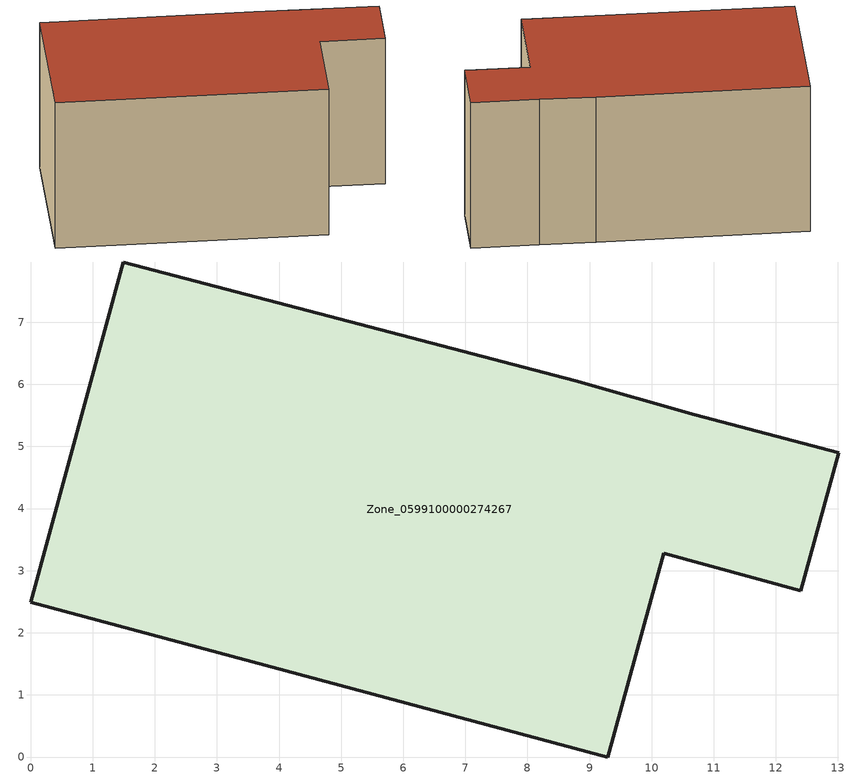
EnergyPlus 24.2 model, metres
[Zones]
Zone_0599100000274267
 floor ground (C_G): 9.29,0 0,2.49 1.49,7.97 8.77,6.06 10.69,5.51 13.01,4.9 12.4,2.68 10.19,3.28 z0
 wall outside (C_F): 0,2.49 9.29,0 10.19,3.28 12.4,2.68 13.01,4.9 10.69,5.51 8.77,6.06 1.49,7.97 0,2.49 z0:5.85
 roof outside (C_R): 13.01,4.9 10.69,5.51 8.77,6.06 1.49,7.97 0,2.49 9.29,0 10.19,3.28 12.4,2.68 z5.85
[BUILDING]
Pand.0599100000274267: North Axis=0; Terrain=City; Loads Convergence Tolerance Value=0.04; Temperature Convergence Tolerance Value=0.4; Solar Distribution=FullExterior; Maximum Number of Warmup Days=25; Minimum Number of Warmup Days=1
[Site:Location]
Rotterdam.The.Hague.AP_ZH_NLD Design_Conditions: Latitude=51.96; Longitude=4.45; Time Zone=1; Elevation=-4.5
[SITE:GROUNDTEMPERATURE:BUILDINGSURFACE]
18, 18, 18, 18, 18, 18, 18, 18, 18, 18, 18, 18
[MATERIAL] Thermal Absorptance=0.9; Solar Absorptance=0.7; Visible Absorptance=0.7
Name | Roughness | Thickness | Conductivity | Density | Specific Heat
G.TI.1946 | MediumSmooth | 0.15 | 1 | 540 | 1210
F.TI.1946 | Rough | 0.3 | 0.857143 | 1920 | 840
R.TI.1946 | MediumRough | 0.2 | 0.1 | 1500 | 1000
[CONSTRUCTION]
C_G: G.TI.1946
C_F: F.TI.1946
C_R: R.TI.1946
[ZONE]
Zone_0599100000274267: Type=1; Multiplier=1; Ceiling Height=Autocalculate; Volume=Autocalculate; Floor Area=autocalculate; Part of Total Floor Area=Yes
[ZONEINFILTRATION:DESIGNFLOWRATE]
Infil_Zone_0599100000274267: Zone or ZoneList or Space or SpaceList=Zone_0599100000274267; Schedule=AlwaysOn; Design Flow Rate Calculation Method=Flow/Area; Flow Rate per Floor Area=0.003; Constant Term Coefficient=1; Temperature Term Coefficient=0; Velocity Term Coefficient=0; Velocity Squared Term Coefficient=0
[HVACTEMPLATE:ZONE:IDEALLOADSAIRSYSTEM]
Zone_0599100000274267: Maximum Heating Supply Air Temperature=50; Minimum Cooling Supply Air Temperature=13; Maximum Heating Supply Air Humidity Ratio=0.0156; Minimum Cooling Supply Air Humidity Ratio=0.0077; Heating Limit=NoLimit; Cooling Limit=NoLimit; Dehumidification Control Type=ConstantSensibleHeatRatio; Cooling Sensible Heat Ratio=0.7; Dehumidification Setpoint=60; Humidification Control Type=None; Humidification Setpoint=30; Outdoor Air Method=None; Outdoor Air Flow Rate per Person=0.00944; Outdoor Air Flow Rate per Zone Floor Area=0; Outdoor Air Flow Rate per Zone=0; Demand Controlled Ventilation Type=None; Outdoor Air Economizer Type=NoEconomizer; Heat Recovery Type=None; Sensible Heat Recovery Effectiveness=0.7; Latent Heat Recovery Effectiveness=0.65
[ZONECONTROL:THERMOSTAT]
ThermostatControl_Zone_0599100000274267: Zone or ZoneList=Zone_0599100000274267; Control Type Schedule=DualSetpointControlType; Control 1=Thermostat_Zone_0599100000274267; Temperature Difference Between Cutout And Setpoint=0
[THERMOSTATSETPOINT:DUALSETPOINT]
Thermostat_Zone_0599100000274267: Heating Setpoint Temperature Schedule=HeatingSetpoint_Zone_0599100000274267; Cooling Setpoint Temperature Schedule=CoolingSetpoint_Zone_0599100000274267
[SCHEDULE:COMPACT]
HeatingSetpoint_Zone_0599100000274267: Through: 12/31, For: AllDays, Until: 24:00, 21
CoolingSetpoint_Zone_0599100000274267: Through: 12/31, For: AllDays, Until: 24:00, 24
DualSetpointControlType: Through: 12/31, For: AllDays, Until: 24:00, 4
AlwaysOn: Through: 12/31, For: AllDays, Until: 24:00, 1
